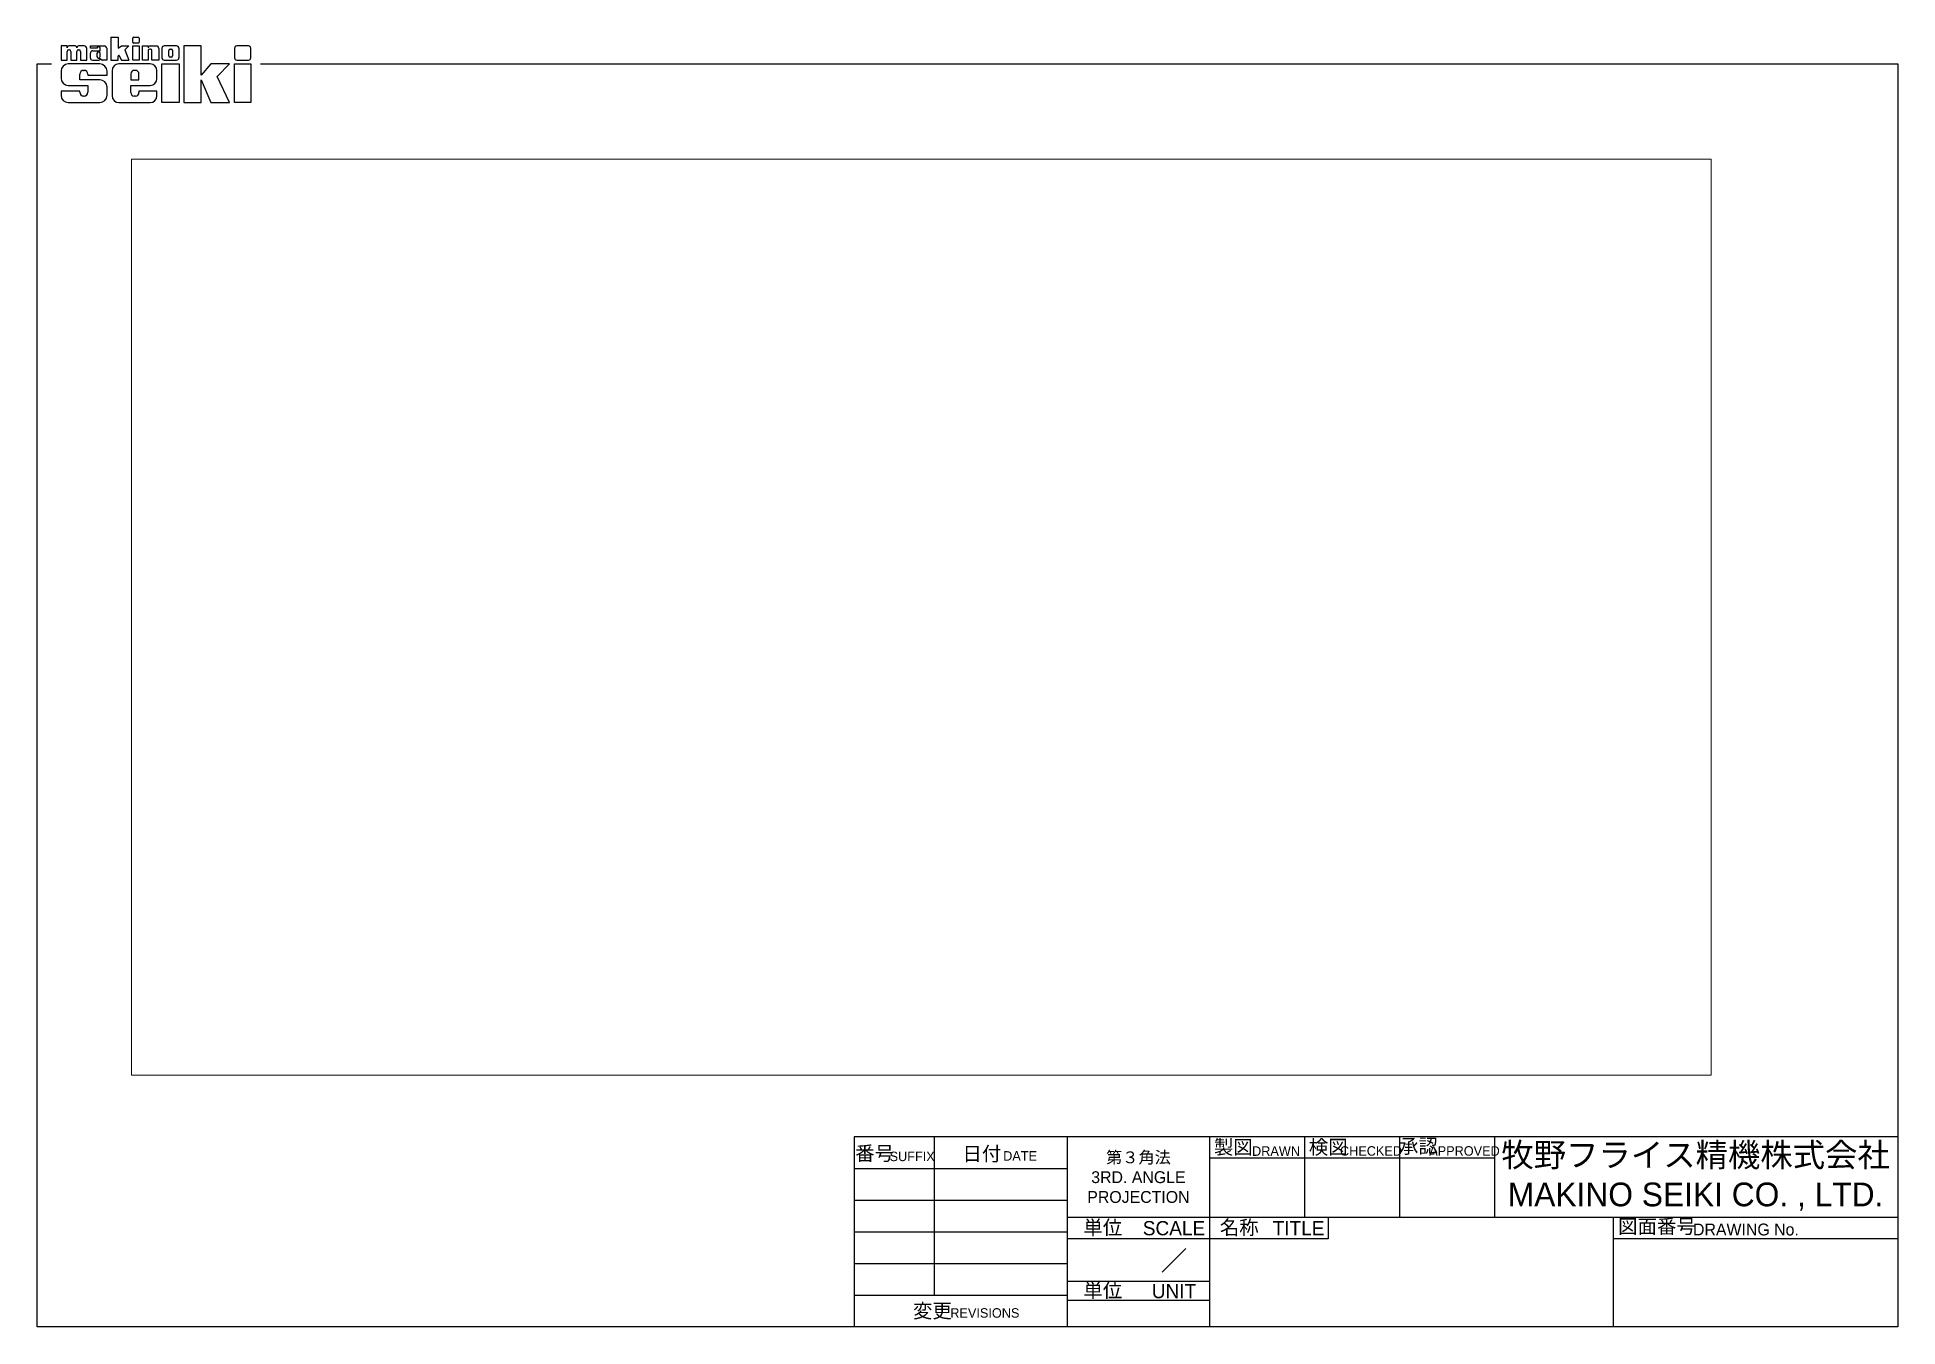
# Paper-space layout '用紙A4横' of a CAD drawing. Header units: millimetres. Extents: x 4 to 281, y 4 to 196.
import ezdxf
from ezdxf.enums import TextEntityAlignment as Align

# ---------------------------------------------------------------- set-up
doc = ezdxf.new("R2010")
doc.units = ezdxf.units.MM
doc.layers.add('04_寸法線', color=1, linetype='Continuous', lineweight=15)
doc.styles.get("Standard").update_dxf_attribs({"font": 'msgoth90.ttc'})

# ---------------------------------------------------------------- blocks, each defined once
blk = doc.blocks.new('A$C31036831')
at = {"color": 4, "linetype": 'Continuous'}
for p, q in [((10.97, 192.06), (12.06, 192.06)), ((10.97, 192.06), (10.97, 188.65)), ((12.06, 192.06), (12.06, 190.42)), ((14.22, 191.32), (14.22, 191.93)), ((14.34, 192.05), (15.07, 192.05)), ((15.19, 191.93), (15.19, 191.32)), ((3.54, 190.78), (3.54, 188.65)), ((4.45, 190.78), (3.54, 190.78)), ((3.54, 188.65), (4.45, 188.65)), ((4.45, 190.47), (4.45, 190.78)), ((4.45, 188.65), (4.45, 189.96)), ((4.66, 190.17), (4.78, 190.17)), ((5.66, 190.78), (4.73, 190.78)), ((5, 189.96), (5, 188.65)), ((5, 188.65), (5.91, 188.65)), ((5.91, 190.47), (5.91, 190.53)), ((5.91, 188.65), (5.91, 189.96)), ((6.12, 190.17), (6.24, 190.17)), ((7, 190.78), (6.17, 190.78)), ((6.46, 189.96), (6.46, 188.65)), ((6.46, 188.65), (7.37, 188.65)), ((7.37, 188.65), (7.37, 190.41)), ((7.92, 190.78), (9.98, 190.78)), ((7.92, 190.41), (7.92, 190.78)), ((8.89, 190.41), (7.92, 190.41)), ((7.92, 188.95), (7.92, 189.68)), ((8.22, 188.65), (9.12, 188.65)), ((8.28, 190.05), (9.38, 190.05)), ((8.89, 189.62), (8.89, 189.19)), ((9.38, 190.05), (9.38, 190.41)), ((9.38, 189.19), (9.38, 189.62)), ((9.7, 188.65), (9.66, 188.65)), ((10.35, 188.65), (9.7, 188.65)), ((10.35, 190.41), (10.35, 188.65)), ((10.97, 188.65), (12.06, 188.65)), ((12.06, 190.42), (12.55, 190.78)), ((12.06, 188.65), (12.06, 189.26)), ((12.21, 189.34), (12.23, 189.29)), ((12.23, 189.29), (12.55, 188.65)), ((12.55, 190.78), (13.64, 190.78)), ((12.55, 188.65), (13.64, 188.65)), ((13.64, 190.78), (13.03, 190.18)), ((13.03, 190.18), (13.64, 188.65)), ((14.22, 190.78), (15.19, 190.78)), ((14.22, 188.65), (14.22, 190.78)), ((15.19, 188.65), (14.22, 188.65)), ((15.07, 191.2), (14.34, 191.2)), ((15.19, 190.78), (15.19, 188.65)), ((15.68, 190.77), (16.53, 190.77)), ((15.68, 188.64), (15.68, 190.77)), ((16.53, 188.64), (15.68, 188.64)), ((16.53, 190.77), (16.53, 190.47)), ((16.53, 190.07), (16.53, 188.64)), ((16.87, 190.28), (16.75, 190.28)), ((16.82, 190.77), (17.75, 190.77)), ((17.08, 188.64), (17.08, 190.07)), ((18.12, 188.64), (17.08, 188.64)), ((18.12, 190.4), (18.12, 188.64)), ((18.56, 190.41), (18.56, 189.01)), ((20.75, 190.78), (18.93, 190.78)), ((18.93, 188.65), (20.75, 188.65)), ((19.59, 189.29), (19.59, 190.08)), ((19.81, 190.29), (19.93, 190.29)), ((19.93, 189.07), (19.81, 189.07)), ((20.14, 190.08), (20.14, 189.29)), ((21.12, 189.01), (21.12, 190.41)), ((24.4, 190.78), (21.85, 190.78)), ((21.85, 190.78), (21.85, 182.32)), ((24.4, 186.4), (24.4, 190.78)), ((29.39, 190.41), (29.39, 189.01)), ((31.46, 190.78), (29.75, 190.78)), ((29.75, 188.65), (31.46, 188.65)), ((31.82, 189.01), (31.82, 190.41)), ((3.54, 187), (3.54, 185.97)), ((9.31, 188.1), (4.63, 188.1)), ((6.33, 185.73), (6.33, 186.55)), ((9.31, 185.73), (6.33, 185.73)), ((6.91, 187.13), (6.97, 187.13)), ((7.55, 186.55), (7.55, 186.4)), ((7.55, 186.4), (10.41, 186.4)), ((10.41, 186.4), (10.41, 187)), ((11.14, 187.07), (11.14, 183.36)), ((16.8, 188.1), (12.17, 188.1)), ((13.94, 186.61), (13.94, 185.73)), ((13.94, 185.73), (15.15, 185.73)), ((14.64, 187.13), (14.45, 187.13)), ((15.15, 185.73), (15.15, 186.61)), ((17.83, 185.91), (17.83, 187.07)), ((18.56, 182.32), (18.56, 188.1)), ((18.56, 188.1), (21.12, 188.1)), ((21.12, 188.1), (21.12, 182.32)), ((25.86, 188.1), (24.4, 186.4)), ((24.4, 185.73), (25.86, 182.32)), ((24.4, 182.32), (24.4, 185.73)), ((28.66, 188.1), (25.86, 188.1)), ((26.83, 186.21), (28.66, 188.1)), ((28.66, 182.32), (26.83, 186.21)), ((29.39, 182.32), (29.39, 188.1)), ((29.39, 188.1), (31.82, 188.1)), ((31.82, 188.1), (31.82, 182.32)), ((6.33, 184.02), (3.54, 184.02)), ((3.54, 184.02), (3.54, 183.42)), ((4.63, 184.88), (7.55, 184.88)), ((6.33, 183.87), (6.33, 184.02)), ((6.97, 183.29), (6.91, 183.29)), ((7.55, 184.88), (7.55, 183.87)), ((10.41, 183.42), (10.41, 184.63)), ((13.94, 183.81), (13.94, 184.88)), ((13.94, 184.88), (16.8, 184.88)), ((14.64, 183.29), (14.45, 183.29)), ((17.83, 184.02), (15.15, 184.02)), ((15.15, 184.02), (15.15, 183.81)), ((17.83, 183.36), (17.83, 184.02)), ((4.63, 182.32), (9.31, 182.32)), ((12.17, 182.32), (16.8, 182.32)), ((21.12, 182.32), (18.56, 182.32)), ((21.85, 182.32), (24.4, 182.32)), ((25.86, 182.32), (28.66, 182.32)), ((31.82, 182.32), (29.39, 182.32))]:
    blk.add_line(p, q, dxfattribs=at)
at = {"color": 5}
for p, q in [((0, 0), (0, 188.1)), ((0, 188.1), (2.12, 188.1)), ((33.24, 188.1), (277.2, 188.1)), ((277.2, 188.1), (277.2, 0)), ((153.45, 28.29), (121.71, 28.29)), ((121.71, 28.29), (121.71, 0)), ((277.2, 28.29), (153.45, 28.29)), ((153.45, 28.29), (153.45, 0)), ((174.66, 28.29), (174.66, 0)), ((188.81, 28.29), (188.81, 16.26)), ((202.95, 28.29), (202.95, 16.26)), ((217.09, 28.29), (217.09, 16.26)), ((277.2, 16.26), (153.45, 16.26)), ((234.77, 16.26), (234.77, 0)), ((174.66, 6.72), (153.45, 6.72)), ((121.71, 4.71), (153.45, 4.71)), ((277.2, 0), (0, 0))]:
    blk.add_line(p, q, dxfattribs=at)
at = {"color": 4}
for p, q in [((133.61, 28.29), (133.61, 4.71)), ((217.09, 25.1), (174.66, 25.1)), ((121.71, 23.57), (153.45, 23.57)), ((121.71, 18.86), (153.45, 18.86)), ((121.71, 14.14), (153.45, 14.14)), ((192.34, 16.26), (192.34, 13.08)), ((192.34, 13.08), (153.45, 13.08)), ((171.13, 11.67), (167.59, 8.13)), ((277.2, 13.08), (234.77, 13.08)), ((121.71, 9.43), (153.45, 9.43)), ((174.66, 3.89), (153.45, 3.89))]:
    blk.add_line(p, q, dxfattribs=at)
at = {"color": 4, "linetype": 'Continuous'}
for centre, radius, start, end in [((14.34, 191.93), 0.122, 90, 180), ((14.34, 191.32), 0.122, 180, 270), ((15.07, 191.93), 0.122, 0, 90), ((15.07, 191.32), 0.122, 270, 0), ((4.82, 190.41), 0.38, 104.5929, 170.3806), ((4.66, 189.96), 0.213, 90, 180), ((4.78, 189.96), 0.213, 0, 90), ((5.66, 190.53), 0.243, 0, 90), ((6.27, 190.42), 0.369, 106.3391, 172.2243), ((6.12, 189.96), 0.213, 90, 180), ((6.24, 189.96), 0.213, 0, 90), ((7, 190.41), 0.365, 0, 90), ((8.28, 189.68), 0.365, 90, 180), ((8.22, 188.95), 0.304, 180, 270), ((9.13, 190.41), 0.243, 90, 180), ((9.13, 189.62), 0.243, 90, 180), ((9.13, 189.19), 0.243, 180, 270), ((9.12, 188.9), 0.254, 268.5785, 359.0601), ((9.13, 190.41), 0.243, 0, 90), ((9.13, 189.62), 0.243, 0, 90), ((9.13, 189.19), 0.243, 270, 307.064), ((9.13, 189.19), 0.243, 308.3303, 0), ((9.13, 189.19), 0.243, 307.064, 308.3303), ((9.7, 188.98), 0.339, 194.8664, 263.4458), ((9.98, 190.41), 0.365, 0, 90), ((12.15, 189.27), 0.0864, 44.5895, 190.9428), ((16.87, 190.43), 0.339, 99.3276, 173.0573), ((16.75, 190.07), 0.213, 90, 180), ((16.87, 190.07), 0.213, 0, 90), ((17.75, 190.4), 0.365, 0, 90), ((18.93, 190.41), 0.365, 90, 180), ((18.93, 189.01), 0.365, 180, 270), ((19.81, 190.08), 0.213, 90, 180), ((19.81, 189.29), 0.213, 180, 270), ((19.93, 190.08), 0.213, 0, 90), ((19.93, 189.29), 0.213, 270, 0), ((20.75, 190.41), 0.365, 0, 90), ((20.75, 189.01), 0.365, 270, 0), ((29.75, 190.41), 0.365, 90, 180), ((29.75, 189.01), 0.365, 180, 270), ((31.46, 190.41), 0.365, 0, 90), ((31.46, 189.01), 0.365, 270, 0), ((4.63, 187), 1.09, 90, 180), ((4.63, 185.97), 1.09, 180, 270), ((6.91, 186.55), 0.578, 90, 180), ((6.97, 186.55), 0.578, 0, 90), ((9.31, 187), 1.09, 0, 90), ((9.31, 184.63), 1.09, 0, 90), ((12.17, 187.07), 1.03, 90, 180), ((14.45, 186.61), 0.517, 90, 180), ((14.64, 186.61), 0.517, 0, 90), ((16.8, 187.07), 1.03, 0, 90), ((16.8, 185.91), 1.03, 270, 0), ((4.63, 183.42), 1.09, 180, 270), ((6.91, 183.87), 0.578, 180, 270), ((6.97, 183.87), 0.578, 270, 0), ((9.31, 183.42), 1.09, 270, 0), ((12.17, 183.36), 1.03, 180, 270), ((14.45, 183.81), 0.517, 180, 270), ((14.64, 183.81), 0.517, 270, 0), ((16.8, 183.36), 1.03, 270, 0)]:
    blk.add_arc(centre, radius, start, end, dxfattribs=at)
at = {"color": 4}
for s, height, p in [('番号', 2.121, (124.76, 25.86)), ('SUFFIX', 1.414, (130.35, 25.38)), ('日付', 2.121, (140.74, 25.8)), ('DATE', 1.414, (146.43, 25.45)), ('変更', 2.121, (133.36, 2.41)), ('REVISIONS', 1.414, (141.18, 2.06))]:
    blk.add_text(s, height=height, dxfattribs=at).set_placement(p, align=Align.MIDDLE)
for s, insert, char_height, width, attachment_point in [('製図', (178.2, 25.46), 2.121, 15.9107, 8), ('検図', (192.34, 25.46), 2.121, 15.9107, 8), ('承認', (205.78, 25.6), 2.121, 15.9107, 8), ('牧野フライス精機株式会社\\PMAKINO SEIKI CO. , LTD.', (247.07, 22.33), 3.5357, 83.0892, 5), ('第３角法\\P3RD. ANGLE\\PPROJECTION', (164.06, 22.27), 1.768, 19.4464, 5), ('DRAWN', (184.56, 25.46), 1.414, 17.6786, 8), ('CHECKED', (198.71, 25.46), 1.414, 17.6786, 8), ('APPROVED', (212.64, 25.46), 1.414, 17.6786, 8), ('単位', (158.75, 14.67), 2.121, 12.375, 5), ('SCALE', (169.36, 14.67), 2.121, 12.375, 5), ('名称', (179.08, 14.67), 2.121, 12.375, 5), ('TITLE', (187.92, 14.67), 2.121, 12.375, 5), ('図面番号', (241.31, 13.65), 2.121, 12.375, 8), ('DRAWING No.', (254.57, 13.58), 1.7679, 28.2857, 8), ('単位', (158.75, 5.3), 2.121, 12.375, 5), ('UNIT', (169.36, 5.3), 2.121, 12.375, 5)]:
    blk.add_mtext(s, dxfattribs=dict(at, insert=insert, char_height=char_height, width=width, attachment_point=attachment_point))

psp = doc.layouts.new('用紙A4横')

# ---------------------------------------------------------------- block references
at = {"color": 5}
psp.add_blockref('A$C31036831', (4.29, 3.55), dxfattribs=at)

# ---------------------------------------------------------------- viewports
at = {"layer": '04_寸法線', "view_target_point": (-71.09, 53.72)}
psp.add_viewport(center=(136.01, 109.25), size=(235.31, 136.4253), view_center_point=(259.35, 84.51), view_height=77.1999, dxfattribs=at)

doc.saveas('drawing.dxf')
